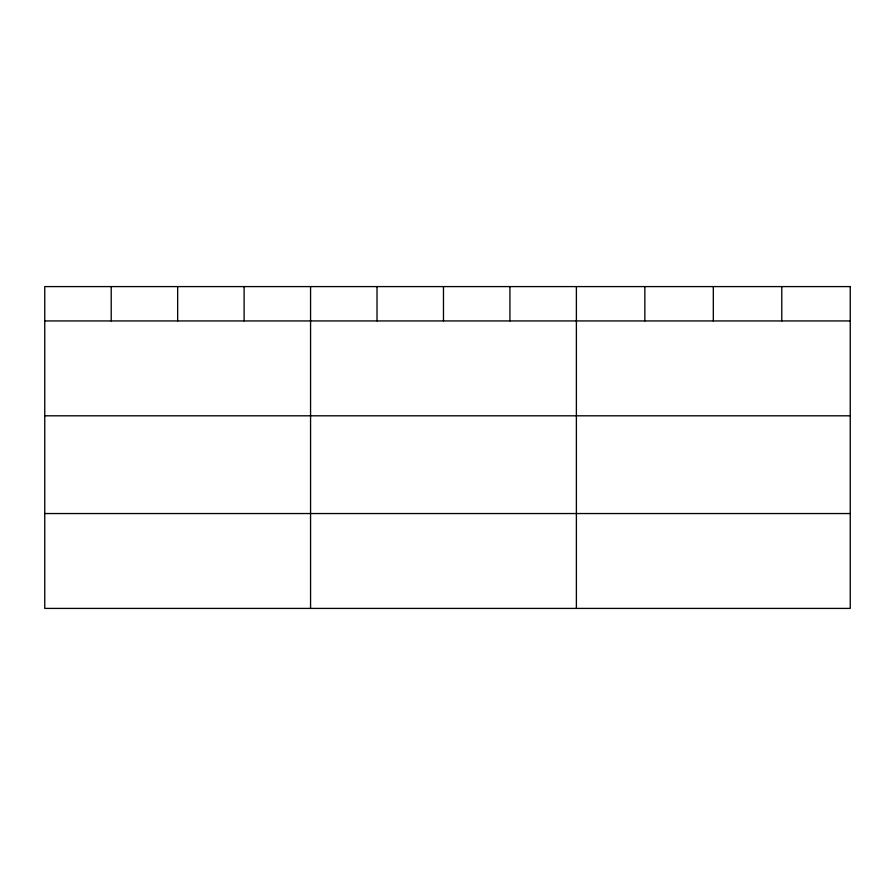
<?xml version="1.0" encoding="UTF-8"?>
<svg xmlns="http://www.w3.org/2000/svg" width="895" height="895" viewBox="0 0 895 895"><rect width="100%" height="100%" fill="white"/><g stroke="black" fill="none" stroke-linecap="round" stroke-linejoin="round"><path stroke-width="1.34" d="M44.75 320.936L850.25 320.936M44.75 415.806L850.25 415.806M44.75 513.54L850.25 513.54M781.782 286.59L781.782 320.936M713.315 286.59L713.315 320.936M644.847 286.59L644.847 320.936M576.38 286.59L576.38 608.41M509.926 286.59L509.926 320.936M443.472 286.59L443.472 320.936M377.019 286.59L377.019 320.936M310.565 286.59L310.565 608.41M244.111 286.59L244.111 320.936M177.657 286.59L177.657 320.936M111.204 286.59L111.204 320.936M850.25 286.59L44.75 286.59L44.75 608.41L850.25 608.41L850.25 286.59"/></g></svg>
